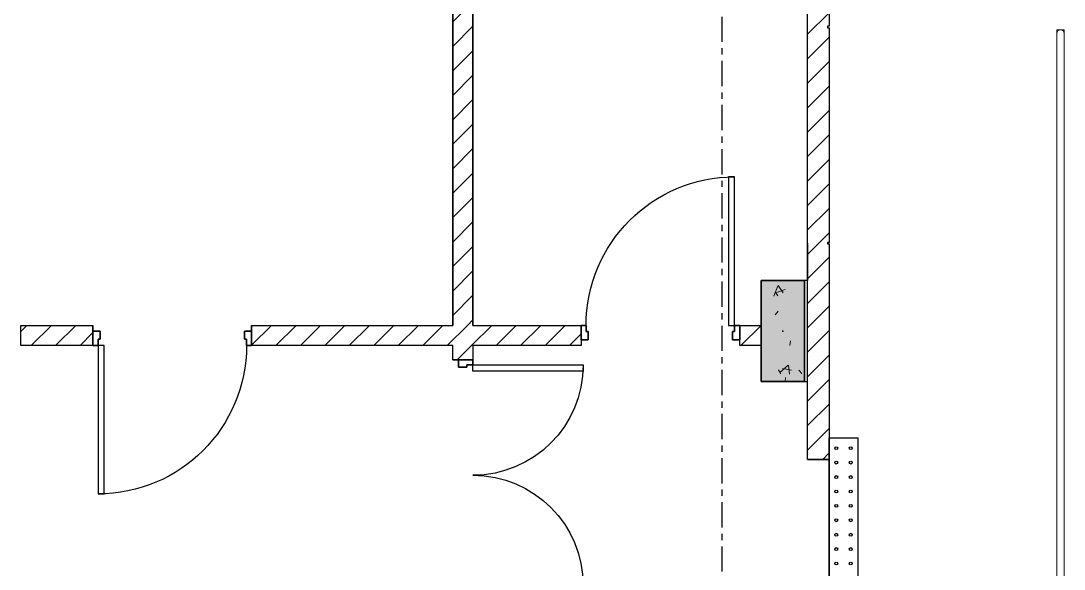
# Model space of a CAD drawing. Header units: millimetres. Extents: x -1379 to 1385823, y -4884429 to 548763.
# Drawn here: x 666378 to 673613, y -2359350 to -2355546 of the extents above; entities that cross this region are included whole.
import ezdxf
from ezdxf.enums import TextEntityAlignment as Align

# ---------------------------------------------------------------- set-up
doc = ezdxf.new("R2010")
doc.units = ezdxf.units.MM
doc.linetypes.add('CENTER', pattern=[50.8, 31.75, -6.35, 6.35, -6.35])
doc.linetypes.add('TA_GL_000.70000', pattern=[1.925, 0.7, -0.175, 0.175, -0.175, 0.7])
for name, color, linetype in [('000 - 0_SYM_DWG_GRIDLINE_MAIN_COLOR_251', 7, 'Continuous'), ('000 - 0_SYM_DWG_SLOPE-SYM_TEXT_COLOR_3', 7, 'Continuous'), ('000 - CONCRETE_COL_HATCH_', 7, 'Continuous'), ('000 - CONCRETE_PRECAST_CUT_COLOR_4', 7, 'Continuous'), ('000 - EXISTING_BUILDING_MAIN_COLOR_1', 7, 'Continuous'), ('000 - EXISTING_BUILDING_MAIN_COLOR_251', 7, 'Continuous'), ('000 - EXISTING_COLUMN_CUT_COLOR_5', 7, 'Continuous'), ('000 - GRID', 7, 'CENTER')]:
    doc.layers.add(name, color=color, linetype=linetype)
doc.styles.add('ARIAL', font='arial.ttf')
doc.styles.add('TA', font='', dxfattribs={"height": 4.5})
doc.styles.get('TA').set_extended_font_data('Cordia New')
pattern_1 = [(45, (-215983.99, 2306427), (-84.852814, 84.852814), [])]

# ---------------------------------------------------------------- blocks, each defined once
blk = doc.blocks.new('DPA_DR-SG-SW - D4_1100x2150 mm-5424449-IV01 - EGRESS LEVEL PLAN')
at = {"layer": '000 - EXISTING_BUILDING_MAIN_COLOR_251', "color": 7}
for p, q in [((-550, 23.65), (-500, 23.65)), ((-550, -76.35), (-550, 23.65)), ((-500, 23.65), (-500, -33.35)), ((500, 23.65), (550, 23.65)), ((500, -33.35), (500, 23.65)), ((550, 23.65), (550, -76.35)), ((-515, -33.35), (-515, -76.35)), ((-500, -33.35), (-515, -33.35)), ((515, -33.35), (500, -33.35)), ((515, -76.35), (515, -33.35)), ((-515, -76.35), (-550, -76.35)), ((472, -76.35), (515, -76.35)), ((472, -1106.35), (472, -76.35)), ((515, -76.35), (515, -1106.35)), ((550, -76.35), (515, -76.35)), ((515, -1106.35), (472, -1106.35))]:
    blk.add_line(p, q, dxfattribs=at)
at = {"layer": '000 - EXISTING_BUILDING_MAIN_COLOR_251', "color": 7, "lineweight": 35}
for p, q in [((-550, 23.65), (-550, -76.35)), ((-500, 23.65), (-550, 23.65)), ((-500, -33.35), (-500, 23.65)), ((500, 23.65), (500, -33.35)), ((550, 23.65), (500, 23.65)), ((550, -76.35), (550, 23.65)), ((-515, -76.35), (-515, -33.35)), ((-515, -33.35), (-500, -33.35)), ((500, -33.35), (515, -33.35)), ((515, -33.35), (515, -76.35)), ((-550, -76.35), (-515, -76.35)), ((515, -76.35), (550, -76.35))]:
    blk.add_line(p, q, dxfattribs=at)
at = {"layer": '000 - EXISTING_BUILDING_MAIN_COLOR_251', "color": 7}
blk.add_arc((515, -76.35), 1030, 180, 270, dxfattribs=at)
blk = doc.blocks.new('DPA_Rectangular - 300 x 700mm-V3-IV01 - EGRESS LEVEL PLAN')
at = {"layer": '000 - EXISTING_BUILDING_MAIN_COLOR_251', "lineweight": 9}
h = blk.add_hatch(dxfattribs=at)
h.set_pattern_fill('FP_11', style=0, pattern_type=2)
h.set_pattern_definition([(140, (-2322422, -221259), (63.75582, 728.7365), [76.2, -838.2]), (85, (-2322422, -221259), (-764.2276, -140.97162), [60.96, -670.56]), (190.451, (-2322416.7, -221198.26), (-700.46675, 587.77), [64.76, -712.36]), (136.184, (-2322625.2, -221259), (168.17096, 1084.31624), [114.3, -1257.3]), (186.636, (-2322611.2, -221168.6), (-989.70985, 949.6099), [97.14, -1068.54]), (81.184, (-2322625.2, -221259), (-989.70115, 949.62055), [91.44, -1005.84]), (111, (-2322574.4, -221157.4), (409.06057, 606.45787), [76.2, -838.2]), (56, (-2322574.4, -221157.4), (-736.75292, 247.20834), [60.96, -670.56]), (161.451, (-2322540.3, -221106.85), (-327.68547, 853.66825), [64.76, -712.36]), (127.5, (-2322422, -221259), (-338.22012, 12.354693), [33.528, -628.904, 33.528, -1320.292]), (127.5, (-2322422, -221259), (-338.22012, 12.354693), [-695.96, -647.192, 33.528, -639.572]), (97.5, (-2322422, -221259), (-400.722127, 267.278874), [33.528, -354.584, 33.528, -870.204]), (97.5, (-2322422, -221259), (-400.722127, 267.278874), [-421.64, -613.664, 33.528, -223.012]), (57.5, (-2322422, -221485.56), (22.915345, 542.36333), [33.528, -220.472, 33.528, -1810.512]), (57.5, (-2322422, -221485.56), (22.915345, 542.36333), [-287.528, -758.952, 33.528, -1018.032]), (47.5, (-2322422, -221587.16), (-101.70711, 592.51696), [33.528, -296.672, 33.528, -1239.52]), (47.5, (-2322422, -221587.16), (-101.70711, 592.51696), [-363.728, -492.76, 33.528, -713.232])])
h.paths.add_polyline_path([(150, -350), (150, 350), (-150, 350), (-150, -350)])
at = {"layer": '000 - EXISTING_BUILDING_MAIN_COLOR_251', "color": 7}
for p, q in [((-150, 350), (150, 350)), ((-150, -350), (-150, 350)), ((150, 350), (150, -350)), ((150, -350), (-150, -350))]:
    blk.add_line(p, q, dxfattribs=at)
blk = doc.blocks.new('DRAINAGE CHANNELS_175 - 3p-5719656-IV01 - EGRESS LEVEL PLAN')
at = {"layer": '000 - EXISTING_BUILDING_MAIN_COLOR_1', "color": 7}
for p, q in [((0, 200), (1800, 200)), ((1800, 200), (0, 200)), ((0, 200), (0, 0)), ((1800, 0), (1800, 200)), ((0, 0), (1800, 0))]:
    blk.add_line(p, q, dxfattribs=at)
for centre, start, end in [((72.4, 150), 0, 180), ((72.4, 150), 180, 360), ((172.4, 150), 0, 180), ((172.4, 150), 180, 360), ((272.4, 150), 0, 180), ((272.4, 150), 180, 360), ((372.4, 150), 0, 180), ((372.4, 150), 180, 360), ((472.4, 150), 0, 180), ((472.4, 150), 180, 360), ((572.4, 150), 0, 180), ((572.4, 150), 180, 360), ((672.4, 150), 0, 180), ((672.4, 150), 180, 360), ((772.4, 150), 0, 180), ((772.4, 150), 180, 360), ((872.4, 150), 0, 180), ((872.4, 150), 180, 360), ((972.4, 150), 0, 180), ((972.4, 150), 180, 360), ((1072.4, 150), 0, 180), ((1072.4, 150), 180, 360), ((1172.4, 150), 0, 180), ((1172.4, 150), 180, 360), ((1272.4, 150), 0, 180), ((1272.4, 150), 180, 360), ((1372.4, 150), 0, 180), ((1372.4, 150), 180, 360), ((1472.4, 150), 0, 180), ((1472.4, 150), 180, 360), ((1572.4, 150), 0, 180), ((1572.4, 150), 180, 360), ((1672.4, 150), 0, 180), ((1672.4, 150), 180, 360), ((1772.4, 150), 0, 180), ((1772.4, 150), 180, 360), ((72.4, 50), 0, 180), ((72.4, 50), 180, 360), ((172.4, 50), 0, 180), ((172.4, 50), 180, 360), ((272.4, 50), 0, 180), ((272.4, 50), 180, 360), ((372.4, 50), 0, 180), ((372.4, 50), 180, 360), ((472.4, 50), 0, 180), ((472.4, 50), 180, 360), ((572.4, 50), 0, 180), ((572.4, 50), 180, 360), ((672.4, 50), 0, 180), ((672.4, 50), 180, 360), ((772.4, 50), 0, 180), ((772.4, 50), 180, 360), ((872.4, 50), 0, 180), ((872.4, 50), 180, 360), ((972.4, 50), 0, 180), ((972.4, 50), 180, 360), ((1072.4, 50), 0, 180), ((1072.4, 50), 180, 360), ((1172.4, 50), 0, 180), ((1172.4, 50), 180, 360), ((1272.4, 50), 0, 180), ((1272.4, 50), 180, 360), ((1372.4, 50), 0, 180), ((1372.4, 50), 180, 360), ((1472.4, 50), 0, 180), ((1472.4, 50), 180, 360), ((1572.4, 50), 0, 180), ((1572.4, 50), 180, 360), ((1672.4, 50), 0, 180), ((1672.4, 50), 180, 360), ((1772.4, 50), 0, 180), ((1772.4, 50), 180, 360)]:
    blk.add_arc(centre, 10, start, end, dxfattribs=at)
blk = doc.blocks.new('DPA_DR-DB-SW - D20_1600x2150 mm-5432494-IV01 - EGRESS LEVEL PLAN')
at = {"layer": '000 - EXISTING_BUILDING_MAIN_COLOR_251', "color": 7}
for p, q in [((-800, 23.65), (-750, 23.65)), ((-800, -76.35), (-800, 23.65)), ((-750, 23.65), (-750, -33.35)), ((750, 23.65), (800, 23.65)), ((750, -33.35), (750, 23.65)), ((800, 23.65), (800, -76.35)), ((-765, -33.35), (-765, -76.35)), ((-750, -33.35), (-765, -33.35)), ((765, -33.35), (750, -33.35)), ((765, -76.35), (765, -33.35)), ((-765, -76.35), (-800, -76.35)), ((-722, -76.35), (-765, -76.35)), ((-765, -76.35), (-765, -841.35)), ((-722, -841.35), (-722, -76.35)), ((722, -76.35), (765, -76.35)), ((722, -841.35), (722, -76.35)), ((765, -76.35), (765, -841.35)), ((800, -76.35), (765, -76.35)), ((-765, -841.35), (-722, -841.35)), ((765, -841.35), (722, -841.35))]:
    blk.add_line(p, q, dxfattribs=at)
at = {"layer": '000 - EXISTING_BUILDING_MAIN_COLOR_251', "color": 7, "lineweight": 35}
for p, q in [((-800, 23.65), (-800, -76.35)), ((-750, 23.65), (-800, 23.65)), ((-750, -33.35), (-750, 23.65)), ((750, 23.65), (750, -33.35)), ((800, 23.65), (750, 23.65)), ((800, -76.35), (800, 23.65)), ((-765, -76.35), (-765, -33.35)), ((-765, -33.35), (-750, -33.35)), ((750, -33.35), (765, -33.35)), ((765, -33.35), (765, -76.35)), ((-800, -76.35), (-765, -76.35)), ((765, -76.35), (800, -76.35))]:
    blk.add_line(p, q, dxfattribs=at)
at = {"layer": '000 - EXISTING_BUILDING_MAIN_COLOR_251', "color": 7}
for centre, start, end in [((-765, -76.35), 270, 0), ((765, -76.35), 180, 270)]:
    blk.add_arc(centre, 765, start, end, dxfattribs=at)
blk = doc.blocks.new('DPA_DR-SG-SW-HR - D4_1100x2150 mm-5621579-IV01 - EGRESS LEVEL PLAN')
at = {"layer": '000 - EXISTING_BUILDING_MAIN_COLOR_251', "color": 7}
for p, q in [((-550, 23.65), (-500, 23.65)), ((-550, -76.35), (-550, 23.65)), ((-500, 23.65), (-500, -33.35)), ((500, 23.65), (550, 23.65)), ((500, -33.35), (500, 23.65)), ((550, 23.65), (550, -76.35)), ((-515, -33.35), (-515, -76.35)), ((-500, -33.35), (-515, -33.35)), ((515, -33.35), (500, -33.35)), ((515, -76.35), (515, -33.35)), ((-515, -76.35), (-550, -76.35)), ((472, -76.35), (515, -76.35)), ((472, -1106.35), (472, -76.35)), ((515, -76.35), (515, -1106.35)), ((550, -76.35), (515, -76.35)), ((515, -1106.35), (472, -1106.35))]:
    blk.add_line(p, q, dxfattribs=at)
at = {"layer": '000 - EXISTING_BUILDING_MAIN_COLOR_251', "color": 7, "lineweight": 35}
for p, q in [((-550, 23.65), (-550, -76.35)), ((-500, 23.65), (-550, 23.65)), ((-500, -33.35), (-500, 23.65)), ((500, 23.65), (500, -33.35)), ((550, 23.65), (500, 23.65)), ((550, -76.35), (550, 23.65)), ((-515, -76.35), (-515, -33.35)), ((-515, -33.35), (-500, -33.35)), ((500, -33.35), (515, -33.35)), ((515, -33.35), (515, -76.35)), ((-550, -76.35), (-515, -76.35)), ((515, -76.35), (550, -76.35))]:
    blk.add_line(p, q, dxfattribs=at)
at = {"layer": '000 - EXISTING_BUILDING_MAIN_COLOR_251', "color": 7}
blk.add_arc((515, -76.35), 1030, 180, 270, dxfattribs=at)
blk = doc.blocks.new('Top Rail Type - Top Rail_Internal_-5817452-IV01 - EGRESS LEVEL PLAN')
at = {"layer": '000 - EXISTING_BUILDING_MAIN_COLOR_251', "color": 7, "lineweight": 9}
for p, q in [((288179.6, -2317227.7), (283839.6, -2317227.7)), ((283839.6, -2317277.7), (288179.6, -2317277.7))]:
    blk.add_line(p, q, dxfattribs=at)
at = {"layer": '000 - EXISTING_BUILDING_MAIN_COLOR_251', "color": 7, "lineweight": 9, "flags": 128}
for points in [[(283839.6, -2317227.7), (283836.6, -2317227.7), (283833.6, -2317227.7), (283830.7, -2317227.7), (283827.7, -2317227.7), (283824.7, -2317227.7), (283821.8, -2317227.7), (283818.9, -2317227.7), (283816, -2317227.7), (283813.2, -2317227.7), (283810.4, -2317227.7), (283807.7, -2317227.7), (283805, -2317227.7), (283802.4, -2317227.7), (283799.8, -2317227.7), (283797.3, -2317227.7), (283794.8, -2317227.7), (283792.5, -2317227.7), (283790.2, -2317227.7), (283788, -2317227.7), (283785.8, -2317227.7), (283783.8, -2317227.7), (283781.8, -2317227.7), (283780, -2317227.7), (283778.2, -2317227.7), (283776.5, -2317227.7), (283775, -2317227.7), (283773.5, -2317227.7), (283772.1, -2317227.7), (283770.9, -2317227.7), (283769.7, -2317227.7), (283768.7, -2317227.7), (283767.8, -2317227.7), (283767, -2317227.7), (283766.3, -2317227.7), (283765.7, -2317227.7), (283765.3, -2317227.7), (283764.9, -2317227.7), (283764.7, -2317227.7), (283764.6, -2317227.7), (283764.6, -2317227.7)], [(283764.6, -2317277.7), (283764.7, -2317277.7), (283764.9, -2317277.7), (283765.2, -2317277.7), (283765.6, -2317277.7), (283766.1, -2317277.7), (283766.8, -2317277.7), (283767.6, -2317277.7), (283768.4, -2317277.7), (283769.4, -2317277.7), (283770.6, -2317277.7), (283771.8, -2317277.7), (283773.1, -2317277.7), (283774.5, -2317277.7), (283776.1, -2317277.7), (283777.7, -2317277.7), (283779.5, -2317277.7), (283781.3, -2317277.7), (283783.2, -2317277.7), (283785.3, -2317277.7), (283787.4, -2317277.7), (283789.6, -2317277.7), (283791.8, -2317277.7), (283794.2, -2317277.7), (283796.6, -2317277.7), (283799.1, -2317277.7), (283801.7, -2317277.7), (283804.3, -2317277.7), (283807, -2317277.7), (283809.7, -2317277.7), (283812.5, -2317277.7), (283815.3, -2317277.7), (283818.1, -2317277.7), (283821, -2317277.7), (283823.9, -2317277.7), (283826.9, -2317277.7), (283829.9, -2317277.7), (283832.8, -2317277.7), (283835.8, -2317277.7), (283838.8, -2317277.7), (283839.6, -2317277.7)], [(288254.6, -2317227.7), (288254.6, -2317227.7), (288254.4, -2317227.7), (288254.1, -2317227.7), (288253.7, -2317227.7), (288253.1, -2317227.7), (288252.5, -2317227.7), (288251.7, -2317227.7), (288250.8, -2317227.7), (288249.8, -2317227.7), (288248.7, -2317227.7), (288247.5, -2317227.7), (288246.2, -2317227.7), (288244.7, -2317227.7), (288243.2, -2317227.7), (288241.5, -2317227.7), (288239.8, -2317227.7), (288238, -2317227.7), (288236, -2317227.7), (288234, -2317227.7), (288231.9, -2317227.7), (288229.7, -2317227.7), (288227.4, -2317227.7), (288225.1, -2317227.7), (288222.6, -2317227.7), (288220.2, -2317227.7), (288217.6, -2317227.7), (288215, -2317227.7), (288212.3, -2317227.7), (288209.6, -2317227.7), (288206.8, -2317227.7), (288204, -2317227.7), (288201.1, -2317227.7), (288198.2, -2317227.7), (288195.3, -2317227.7), (288192.4, -2317227.7), (288189.4, -2317227.7), (288186.4, -2317227.7), (288183.4, -2317227.7), (288180.4, -2317227.7), (288179.6, -2317227.7)], [(288179.6, -2317277.7), (288182.6, -2317277.7), (288185.6, -2317277.7), (288188.6, -2317277.7), (288191.6, -2317277.7), (288194.5, -2317277.7), (288197.5, -2317277.7), (288200.4, -2317277.7), (288203.2, -2317277.7), (288206.1, -2317277.7), (288208.8, -2317277.7), (288211.6, -2317277.7), (288214.3, -2317277.7), (288216.9, -2317277.7), (288219.5, -2317277.7), (288222, -2317277.7), (288224.4, -2317277.7), (288226.8, -2317277.7), (288229.1, -2317277.7), (288231.3, -2317277.7), (288233.4, -2317277.7), (288235.5, -2317277.7), (288237.4, -2317277.7), (288239.3, -2317277.7), (288241.1, -2317277.7), (288242.7, -2317277.7), (288244.3, -2317277.7), (288245.8, -2317277.7), (288247.1, -2317277.7), (288248.4, -2317277.7), (288249.5, -2317277.7), (288250.6, -2317277.7), (288251.5, -2317277.7), (288252.3, -2317277.7), (288253, -2317277.7), (288253.5, -2317277.7), (288254, -2317277.7), (288254.3, -2317277.7), (288254.5, -2317277.7), (288254.6, -2317277.7), (288254.6, -2317277.7)]]:
    blk.add_lwpolyline(points, dxfattribs=at)
at = {"layer": '000 - EXISTING_BUILDING_MAIN_COLOR_251', "color": 7, "lineweight": 9}
for centre, start, end in [((283764.6, -2317252.7), 90, 270), ((288254.6, -2317252.7), 30, 90), ((288254.6, -2317252.7), 270, 330), ((288254.6, -2317252.7), 330.71125, 29.28875)]:
    blk.add_arc(centre, 25, start, end, dxfattribs=at)
blk = doc.blocks.new('Top Rail Type - Top Rail_Internal_-V32-IV01 - EGRESS LEVEL PLAN')
at = {"layer": '000 - EXISTING_BUILDING_MAIN_COLOR_251', "color": 7, "lineweight": 9}
for p, q in [((283739.6, -2317277.7), (283739.6, -2317227.7)), ((283839.6, -2317227.7), (283739.6, -2317227.7)), ((283839.6, -2317277.7), (283739.6, -2317277.7)), ((288179.6, -2317227.7), (283839.6, -2317227.7)), ((288179.6, -2317277.7), (283839.6, -2317277.7)), ((288279.6, -2317227.7), (288179.6, -2317227.7)), ((288279.6, -2317277.7), (288179.6, -2317277.7)), ((288279.6, -2317277.7), (288279.6, -2317227.7))]:
    blk.add_line(p, q, dxfattribs=at)
blk = doc.blocks.new('Handrail Type - Handrail_Internal_-5817469-IV01 - EGRESS LEVEL PLAN')
at = {"layer": '000 - EXISTING_BUILDING_MAIN_COLOR_251', "color": 7, "lineweight": 9}
for p, q in [((283839.6, -2317227.7), (283764.6, -2317227.7)), ((283764.6, -2317277.7), (283839.6, -2317277.7)), ((288179.6, -2317227.7), (283839.6, -2317227.7)), ((283839.6, -2317277.7), (288179.6, -2317277.7)), ((288254.6, -2317227.7), (288179.6, -2317227.7)), ((288179.6, -2317277.7), (288254.6, -2317277.7))]:
    blk.add_line(p, q, dxfattribs=at)
blk = doc.blocks.new('Handrail Type - Handrail_Internal_-V33-IV01 - EGRESS LEVEL PLAN')
at = {"layer": '000 - EXISTING_BUILDING_MAIN_COLOR_251', "color": 7, "lineweight": 9}
for p, q in [((288254.6, -2317227.7), (283764.6, -2317227.7)), ((288254.6, -2317277.7), (283764.6, -2317277.7))]:
    blk.add_line(p, q, dxfattribs=at)
blk = doc.blocks.new('*U3258')
at = {"layer": '000 - CONCRETE_COL_HATCH_'}
h = blk.add_hatch(dxfattribs=at)
h.set_pattern_fill('AR-CONC', scale=0.5)
h.set_pattern_definition([(50, (0, 6e-15), (3.5863, -0.31376), [0.375, -4.125]), (355, (0, 6e-15), (-0.693757, 3.76096), [0.3, -3.3]), (100.4514, (0.299, -0.026), (2.892544, 3.4472), [0.3187, -3.50571]), (46.1842, (0, 1), (5.336207, -0.827596), [0.5625, -6.1875]), (96.6356, (0.4447, 0.931), (4.67331, 4.87059), [0.47805, -5.25857]), (351.1842, (0, 1), (4.67331, 4.87059), [0.45, -4.95]), (21, (0.5, 0.75), (2.984535, -2.013094), [0.375, -4.125]), (326, (0.5, 0.75), (1.216577, 3.62575), [0.3, -3.3]), (71.4514, (0.7487, 0.5822), (4.201112, 1.612656), [0.3187, -3.50571]), (37.5, (0, 6e-15), (0.0607993, 1.6644693), [0, -3.26, 0, -3.35, 0, -3.3125]), (7.5, (0, 6e-15), (1.315348, 1.9720586), [0, -1.91, 0, -3.185, 0, -1.2625]), (327.5, (-1.115, 6e-15), (2.669112, -0.1127744), [0, -1.25, 0, -3.9, 0, -5.175]), (317.5, (-1.615, 6e-15), (2.915931, 0.500525), [0, -1.625, 0, -2.59, 0, -3.675])])
h.paths.add_polyline_path([(-350, -150), (350, -150), (350, 150), (-350, 150)])
at = {"color": 7}
blk.add_point((0, 0), dxfattribs=at)
at = {"layer": '000 - EXISTING_COLUMN_CUT_COLOR_5', "color": 7}
blk.add_lwpolyline([(-350, -150), (350, -150), (350, 150), (-350, 150)], close=True, dxfattribs=at)
blk = doc.blocks.new('A$Cc52987c4')
at = {"layer": '000 - EXISTING_BUILDING_MAIN_COLOR_251', "lineweight": 9}
h = blk.add_hatch(dxfattribs=at)
h.set_pattern_fill('FP_14', style=0, pattern_type=2)
h.set_pattern_definition(pattern_1)
h.paths.add_polyline_path([(5235, -15845), (5375, -15845), (5375, -15695), (5235, -15695), (5235, -15814.6)])
h.paths.add_polyline_path([(5246.9, -14595), (5375, -14595), (5375, -12310), (5235, -12310), (5235, -14595)])
h.paths.add_polyline_path([(5305, -11210), (5375, -11210), (5375, -10710), (5235, -10710), (5235, -11210), (5275, -11210)])
h = blk.add_hatch(dxfattribs=at)
h.set_pattern_fill('FP_14', style=0, pattern_type=2)
h.set_pattern_definition(pattern_1)
h.paths.add_polyline_path([(5235, -13845), (5235, -13705), (365, -13705), (365, -13845), (4952.9, -13845)])
h = blk.add_hatch(dxfattribs=at)
h.set_pattern_fill('FP_14', style=0, pattern_type=2)
h.set_pattern_definition(pattern_1)
h.paths.add_polyline_path([(5475, -13845), (5475, -13705), (5375, -13705), (5375, -13845), (5421.2, -13845)])
h.paths.add_polyline_path([(7094.3, -13845), (7235, -13845), (7235, -13705), (7075, -13705), (7075, -13845)])
h = blk.add_hatch(dxfattribs=at)
h.set_pattern_fill('FP_14', style=0, pattern_type=2)
h.set_pattern_definition(pattern_1)
h.paths.add_polyline_path([(3170, -16315), (4660, -16314.8), (4660, -16305), (4670, -16305), (4670, -16315), (6165, -16315), (6165, -16165), (215, -16165), (215, -16315), (1660, -16315), (1660, -16305), (1670, -16305), (1670, -16315), (3160, -16315), (3160, -16305), (3170, -16305.5)])
at = {"layer": '000 - EXISTING_BUILDING_MAIN_COLOR_1', "color": 7}
for p, q in [((5375, -10710), (5235, -10710)), ((5235, -10710), (5235, -11210)), ((5375, -11210), (5375, -10710)), ((5235, -11210), (5375, -11210)), ((5375, -12310), (5235, -12310)), ((5235, -12310), (5235, -13705)), ((5375, -13705), (5375, -12310)), ((5235, -13705), (365, -13705)), ((5475, -13705), (5375, -13705)), ((5475, -13845), (5475, -13705)), ((365, -13845), (5235, -13845)), ((5235, -13845), (5235, -14595)), ((5375, -14595), (5375, -13845)), ((5375, -13845), (5475, -13845)), ((5235, -14595), (5375, -14595)), ((5375, -15695), (5235, -15695)), ((5235, -15695), (5235, -15845)), ((5375, -15845), (5375, -15695)), ((5235, -15845), (5375, -15845)), ((6165, -16165), (215, -16165)), ((6165, -16315), (6165, -16165)), ((1670, -16315), (3160, -16315)), ((3160, -16315), (3160, -16305)), ((3160, -16305), (3170, -16305)), ((3170, -16305), (3170, -16315)), ((3170, -16315), (4660, -16315)), ((4660, -16315), (4660, -16305)), ((4660, -16305), (4670, -16305)), ((4670, -16305), (4670, -16315)), ((4670, -16315), (6165, -16315))]:
    blk.add_line(p, q, dxfattribs=at)
at = {"layer": '000 - EXISTING_BUILDING_MAIN_COLOR_251', "color": 7}
for p, q in [((5375, -11210), (5235, -11210)), ((5235, -12310), (5375, -12310)), ((365, -13705), (5235, -13705)), ((5475, -13705), (5475, -13845)), ((5235, -13845), (365, -13845)), ((5235, -14595), (5375, -14595)), ((5375, -15695), (5235, -15695)), ((4925, -16165), (4925, -15845)), ((4925, -15845), (5625, -15845)), ((5625, -15845), (5625, -16165)), ((4665, -16165), (4925, -16165)), ((6165, -16165), (6165, -16315)), ((4665, -16315), (4665, -16305))]:
    blk.add_line(p, q, dxfattribs=at)
at = {"layer": '000 - CONCRETE_PRECAST_CUT_COLOR_4', "color": 7}
blk.add_blockref('*U3258', (5275, -15995), dxfattribs=at)
at = {"layer": '000 - EXISTING_BUILDING_MAIN_COLOR_1', "color": 7}
blk.add_blockref('DRAINAGE CHANNELS_175 - 3p-5719656-IV01 - EGRESS LEVEL PLAN', (6015, -16515), dxfattribs=at)
at = {"layer": '000 - EXISTING_BUILDING_MAIN_COLOR_251', "color": 7}
for name, p, rotation in [('DPA_DR-SG-SW - D4_1100x2150 mm-5424449-IV01 - EGRESS LEVEL PLAN', (5298.7, -11760), 90), ('DPA_DR-SG-SW-HR - D4_1100x2150 mm-5621579-IV01 - EGRESS LEVEL PLAN', (5311.4, -15145), 270), ('DPA_Rectangular - 300 x 700mm-V3-IV01 - EGRESS LEVEL PLAN', (5275, -15995), 270)]:
    blk.add_blockref(name, p, dxfattribs=dict(at, rotation=rotation))
blk.add_blockref('DPA_DR-DB-SW - D20_1600x2150 mm-5432494-IV01 - EGRESS LEVEL PLAN', (6275, -13768.6), dxfattribs=at)
at = {"layer": '000 - EXISTING_BUILDING_MAIN_COLOR_251', "color": 7, "lineweight": 9}
for name in ['Top Rail Type - Top Rail_Internal_-5817452-IV01 - EGRESS LEVEL PLAN', 'Top Rail Type - Top Rail_Internal_-V32-IV01 - EGRESS LEVEL PLAN', 'Handrail Type - Handrail_Internal_-5817469-IV01 - EGRESS LEVEL PLAN', 'Handrail Type - Handrail_Internal_-V33-IV01 - EGRESS LEVEL PLAN']:
    blk.add_blockref(name, (-280554.6, 2299332.7), dxfattribs=at)
blk = doc.blocks.new('*U1924')
at = {"layer": '000 - 0_SYM_DWG_GRIDLINE_MAIN_COLOR_251', "color": 7, "linetype": 'ByBlock', "ltscale": 5}
blk.add_line((30, 0), (-408.5, 0), dxfattribs=at)
at = {"color": 7, "style": 'TA', "flags": 1}
blk.add_attdef('LOCATION', (6, -6), '', height=4.5, rotation=270, dxfattribs=at)
at = {"layer": '000 - 0_SYM_DWG_SLOPE-SYM_TEXT_COLOR_3', "color": 7, "style": 'ARIAL'}
blk.add_attdef('GRID-HEAD', text='', height=4, rotation=180, dxfattribs=at).set_placement((50, 0), align=Align.MIDDLE_CENTER)
blk = doc.blocks.new('C-1-IV01_REV00_20260614-171844_LOPF_DIMS')
at = {"layer": '000 - GRID', "color": 7, "linetype": 'TA_GL_000.70000', "xscale": 50.00000000000004, "yscale": 50.00000000000004, "zscale": 50.00000000000004, "rotation": 180}
blk.add_blockref('*U1924', (0, -15570), dxfattribs=at)

msp = doc.modelspace()

# ---------------------------------------------------------------- block references
at = {"color": 7, "yscale": -1, "rotation": 270}
for name in ['C-1-IV01_REV00_20260614-171844_LOPF_DIMS', 'A$Cc52987c4']:
    msp.add_blockref(name, (655667.8, -2352423.5), dxfattribs=at)

doc.saveas('drawing.dxf')
